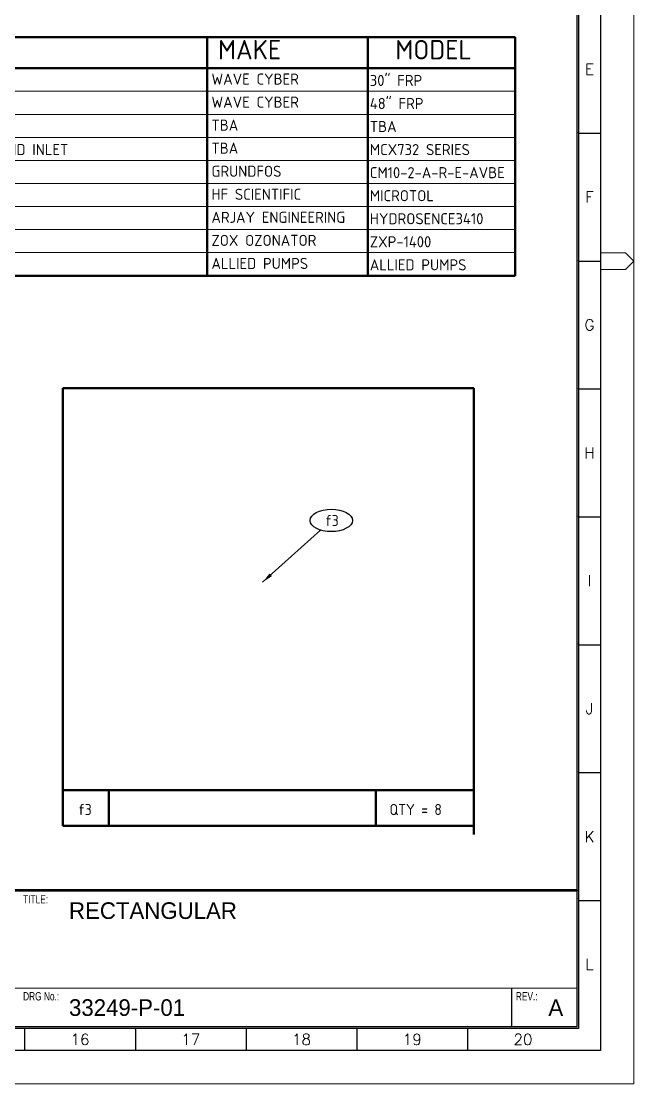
# Paper-space layout 'Layout1' of a CAD drawing. Header units: millimetres. Extents: x 0 to 420, y 0 to 297.
# Drawn here: x 309.4 to 420, y 0 to 191.8 of the extents above; entities that cross this region are included whole.
import ezdxf
from ezdxf.enums import TextEntityAlignment as Align

# ---------------------------------------------------------------- set-up
doc = ezdxf.new("R2010")
doc.units = ezdxf.units.MM
for name, color, linetype, lineweight in [('.DIMENSION', 6, 'Continuous', 25), ('.OUTLINE 3', 1, 'Continuous', 50), ('.TABLE', 8, 'Continuous', 18), ('.TEXT', 2, 'Continuous', 20)]:
    doc.layers.add(name, color=color, linetype=linetype, lineweight=lineweight)
for name, color, linetype in [('.TITLE BLOCK ATTRIBUTES', 2, 'Continuous'), ('.TITLE BLOCK OUTLINE', 151, 'Continuous'), ('.TITLE BLOCK TEXT', 3, 'Continuous')]:
    doc.layers.add(name, color=color, linetype=linetype)
doc.layers.add('.TITLE PAGE OUTLINE', color=252, linetype='Continuous', plot=False)
doc.styles.add('iso3098b.shx', font='iso3098b.shx')
doc.styles.add('ISOCP', font='isocp.shx')
doc.styles.add('ROMANS', font='romans')
doc.styles.add('style1', font='FRABK.TTF')
doc.dimstyles.new('AP-L-A1', dxfattribs={"dimscale": 0, "dimtxt": 3.5, "dimasz": 3, "dimexe": 1, "dimexo": 1, "dimtad": 1, "dimdec": 0, "dimdsep": 46, "dimtxsty": 'ISOCP', "dimcen": 2.5, "dimclrd": 256, "dimclre": 256, "dimclrt": 50, "dimadec": 0, "dimazin": 0, "dimtfac": 1, "dimtdec": 0, "dimtmove": 0, "dimatfit": 3, "dimfxl": 10, "dimarcsym": 0})

# ---------------------------------------------------------------- blocks, each defined once
blk = doc.blocks.new('AP TITLE BLOCK A3')
at = {"layer": '.TITLE BLOCK OUTLINE'}
for p, q in [((414, 291), (414, 6)), ((409.75, 10.25), (409.75, 286.75)), ((410, 287), (410, 10)), ((410, 171.67), (410, 171.75)), ((410, 171.58), (414, 171.58)), ((410, 148.58), (410, 148.67)), ((410, 148.5), (414, 148.5)), ((410, 125.5), (410, 125.58)), ((410, 125.42), (414, 125.42)), ((410, 102.42), (410, 102.5)), ((410, 102.33), (414, 102.33)), ((410, 79.33), (410, 79.42)), ((410, 79.25), (414, 79.25)), ((410, 56.25), (410, 56.33)), ((410, 56.17), (414, 56.17)), ((409.75, 35), (10.25, 35)), ((409.75, 34.75), (10.25, 34.75)), ((410, 34.83), (410, 34.92)), ((410, 33.42), (410, 33.5)), ((410, 33.08), (414, 33.08)), ((398, 10.25), (398, 17.25)), ((410, 10), (10, 10)), ((409.75, 10.25), (10.25, 10.25)), ((310, 10), (310, 6)), ((330, 10), (330, 6)), ((350, 10), (350, 6)), ((370, 10), (370, 6)), ((390, 10), (390, 6)), ((414, 6), (6, 6))]:
    blk.add_line(p, q, dxfattribs=at)
at = {"layer": '.TITLE BLOCK OUTLINE', "lineweight": 20}
blk.add_line((249.26, 17.25), (409.75, 17.25), dxfattribs=at)
at = {"layer": '.TITLE PAGE OUTLINE', "color": 170, "linetype": 'Continuous', "lineweight": 13}
for p, q in [((414, 150), (418.5, 150)), ((418.5, 150), (420, 148.5)), ((420, 148.5), (418.5, 147)), ((414, 147), (418.5, 147)), ((420, 0), (420, 10)), ((410, 0), (420, 0))]:
    blk.add_line(p, q, dxfattribs=at)
at = {"layer": '.TITLE PAGE OUTLINE', "linetype": 'Continuous', "lineweight": 0}
blk.add_3dface([(0, 0), (420, 0), (420, 297), (0, 297)], dxfattribs=at)
at = {"layer": '.TITLE BLOCK ATTRIBUTES', "style": 'style1'}
for tag, p in [('REVF', (12.75, 33)), ('00.00.06', (20.75, 33)), ('DRN6', (29.25, 33)), ('CHK6', (35.25, 33)), ('APP6', (41.25, 33)), ('REVE', (12.75, 29.5)), ('00.00.05', (20.75, 29.5)), ('DRN5', (29.25, 29.5)), ('CHK5', (35.25, 29.5)), ('APP5', (41.25, 29.5)), ('REVD', (12.75, 26)), ('00.00.04', (20.75, 26)), ('DRN4', (29.25, 26)), ('CHK4', (35.25, 26)), ('APP4', (41.25, 26)), ('REVC', (12.75, 22.5)), ('00.00.03', (20.75, 22.5)), ('DRN3', (29.25, 22.5)), ('CHK3', (35.25, 22.5)), ('APP3', (41.25, 22.5)), ('REVB', (12.75, 19)), ('00.00.02', (20.75, 19)), ('DRN2', (29.25, 19)), ('CHK2', (35.25, 19)), ('APP2', (41.25, 19)), ('REVA', (12.75, 15.5)), ('00.00.01', (20.75, 15.5)), ('DRN1', (29.25, 15.5)), ('CHK1', (35.25, 15.5)), ('APP1', (41.25, 15.5))]:
    blk.add_attdef(tag, text='', height=1.5, dxfattribs=at).set_placement(p, align=Align.MIDDLE_CENTER)
for tag, height, p in [('DESRP6', 1.5, (45.7, 33)), ('CLIENT', 3, (258.26, 31.25)), ('TITLE1', 3, (318.01, 31.25)), ('DESRP5', 1.5, (45.7, 29.5)), ('TITLE2', 3, (318.01, 26)), ('DESRP4', 1.5, (45.7, 26)), ('PROJ1', 3, (258.26, 24.75)), ('DESRP3', 1.5, (45.7, 22.5)), ('PROJ2', 3, (258.26, 20.25)), ('TITLE3', 3, (318.01, 20.87)), ('DESRP2', 1.5, (45.7, 19)), ('DESRP1', 1.5, (45.7, 15.5)), ('SHN', 3, (258.26, 13.75)), ('DRGNO.', 3, (318.01, 13.75)), ('A', 3, (404.58, 13.75))]:
    blk.add_attdef(tag, text='', height=height, dxfattribs=at).set_placement(p, align=Align.MIDDLE_LEFT)
at = {"layer": '.TITLE BLOCK ATTRIBUTES', "style": 'ROMANS'}
for tag, p in [('DRN', (248.76, 33)), ('CHK', (248.76, 29.5)), ('APP', (248.76, 26)), ('DATE', (248.76, 22.5)), ('SCALE', (248.76, 19)), ('TOL', (248.76, 15.5)), ('PGES', (248.76, 12))]:
    blk.add_attdef(tag, text='', height=1.5, dxfattribs=at).set_placement(p, align=Align.MIDDLE_RIGHT)
at = {"layer": '.TITLE BLOCK TEXT', "style": 'ROMANS'}
for s, p in [('E', (412, 183.12)), ('F', (412, 160.04)), ('G', (412, 136.96)), ('H', (412, 113.87)), ('I', (412, 90.79)), ('J', (412, 67.71)), ('K', (412, 44.62)), ('L', (412, 21.54)), ('16', (320, 8)), ('17', (340, 8)), ('18', (360, 8)), ('19', (380, 8)), ('20', (400, 8))]:
    blk.add_text(s, height=2, dxfattribs=at).set_placement(p, align=Align.MIDDLE_CENTER)
at = {"layer": '.TITLE BLOCK TEXT', "style": 'style1', "width": 0.75}
for s, p in [('TITLE:', (309.72, 34.04)), ('DRG No.:', (309.72, 16.54)), ('REV.:', (398.71, 16.54))]:
    blk.add_text(s, height=1.5, dxfattribs=at).set_placement(p, align=Align.TOP_LEFT)

psp = doc.layouts.get("Layout1")

# ---------------------------------------------------------------- linework, layer by layer
at = {"layer": '.DIMENSION'}
psp.add_ellipse((365.38, 101.68), major_axis=(-3.83, 0), ratio=0.52589, dxfattribs=at)
at = {"layer": '.OUTLINE 3'}
for p, q in [((398.6, 188.9), (191.75, 188.9)), ((342.96, 188.9), (342.96, 145.86)), ((371.95, 188.9), (371.95, 145.86)), ((398.6, 188.9), (398.6, 145.86)), ((191.75, 183.3), (398.6, 183.3)), ((191.75, 145.86), (398.6, 145.86)), ((316.89, 125.53), (316.89, 46.56)), ((316.89, 125.53), (316.89, 46.56)), ((316.89, 125.53), (391.09, 125.53)), ((391.09, 125.53), (391.09, 44.99)), ((391.09, 125.53), (391.09, 44.99)), ((316.89, 52.99), (391.09, 52.99)), ((325.23, 52.99), (325.23, 46.56)), ((373.42, 52.99), (373.42, 46.56)), ((316.89, 46.56), (391.09, 46.56))]:
    psp.add_line(p, q, dxfattribs=at)
at = {"layer": '.TABLE'}
for p, q in [((191.75, 179.14), (398.6, 179.14)), ((191.75, 174.98), (398.6, 174.98)), ((191.75, 170.82), (398.6, 170.82)), ((191.75, 166.66), (398.6, 166.66)), ((191.75, 162.5), (398.6, 162.5)), ((191.75, 158.34), (398.6, 158.34)), ((191.75, 154.18), (398.6, 154.18)), ((191.75, 150.02), (398.6, 150.02))]:
    psp.add_line(p, q, dxfattribs=at)

# ---------------------------------------------------------------- block references
ref = psp.add_blockref('AP TITLE BLOCK A3', (0, 0))
ref.add_attrib('TITLE1', 'RECTANGULAR', dxfattribs={"layer": '.TITLE BLOCK ATTRIBUTES', "height": 3, "style": 'style1'}).set_placement((318.01, 31.25), align=Align.MIDDLE_LEFT)
ref.add_attrib('DRGNO.', '33249-P-01', dxfattribs={"layer": '.TITLE BLOCK ATTRIBUTES', "height": 3, "style": 'style1'}).set_placement((318.01, 13.75), align=Align.MIDDLE_LEFT)
ref.add_attrib('A', 'A', dxfattribs={"layer": '.TITLE BLOCK ATTRIBUTES', "height": 3, "style": 'style1'}).set_placement((404.58, 13.75), align=Align.MIDDLE_LEFT)

# ---------------------------------------------------------------- texts
at = {"layer": '.OUTLINE 3', "style": 'iso3098b.shx'}
for s, p in [('MAKE', (344.92, 184.9)), ('MODEL', (376.94, 184.9))]:
    psp.add_text(s, height=3.5, dxfattribs=at).set_placement(p)
at = {"layer": '.TEXT', "style": 'iso3098b.shx'}
for s, p in [('WAVE CYBER', (343.73, 180.35)), ('30" FRP', (372.33, 180.1)), ('WAVE CYBER', (343.73, 176.19)), ('48" FRP', (372.33, 175.94)), ('TBA', (343.73, 172.03)), ('TBA', (372.33, 171.78)), ('%%C175x860 316SS BAG FILTER HOUSING C/W 1"MIN. 4" MAX. BSP OUTLET AND INLET', (217.55, 167.62)), ('TBA', (343.73, 167.87)), ('MCX732 SERIES', (372.33, 167.62)), ('GRUNDFOS', (343.73, 163.71)), ('CM10-2-A-R-E-AVBE', (372.33, 163.46)), ('HF SCIENTIFIC', (343.73, 159.55)), ('MICROTOL', (372.33, 159.3)), ('ARJAY ENGINEERING', (343.73, 155.39)), ('HYDROSENCE3410', (372.33, 155.14)), ('ZOX OZONATOR', (343.73, 151.23)), ('ZXP-1400', (372.33, 150.98)), ('ALLIED PUMPS', (343.73, 147.07)), ('ALLIED PUMPS', (372.33, 146.82))]:
    psp.add_text(s, height=2, dxfattribs=at).set_placement(p)
at = {"layer": '.TEXT', "insert": (364.3, 102.67), "char_height": 2, "attachment_point": 1, "style": 'ISOCP'}
psp.add_mtext_dynamic_manual_height_columns('f3', width=7.7713, gutter_width=17.5, heights=[0], dxfattribs=at)
at = {"layer": '.TEXT', "char_height": 2, "width": 48.2011, "attachment_point": 1, "style": 'ISOCP'}
for s, insert in [('f3', (319.7, 50.5)), ('QTY = 8', (375.88, 50.5))]:
    psp.add_mtext(s, dxfattribs=dict(at, insert=insert))

# ---------------------------------------------------------------- leaders
at = {"layer": '.DIMENSION'}
psp.add_leader([(352.97, 90.54), (363.44, 99.95)], dimstyle='AP-L-A1', override={"dimscale": 1, "dimasz": 2, "dimtad": 0}, dxfattribs=at)

doc.saveas('drawing.dxf')
